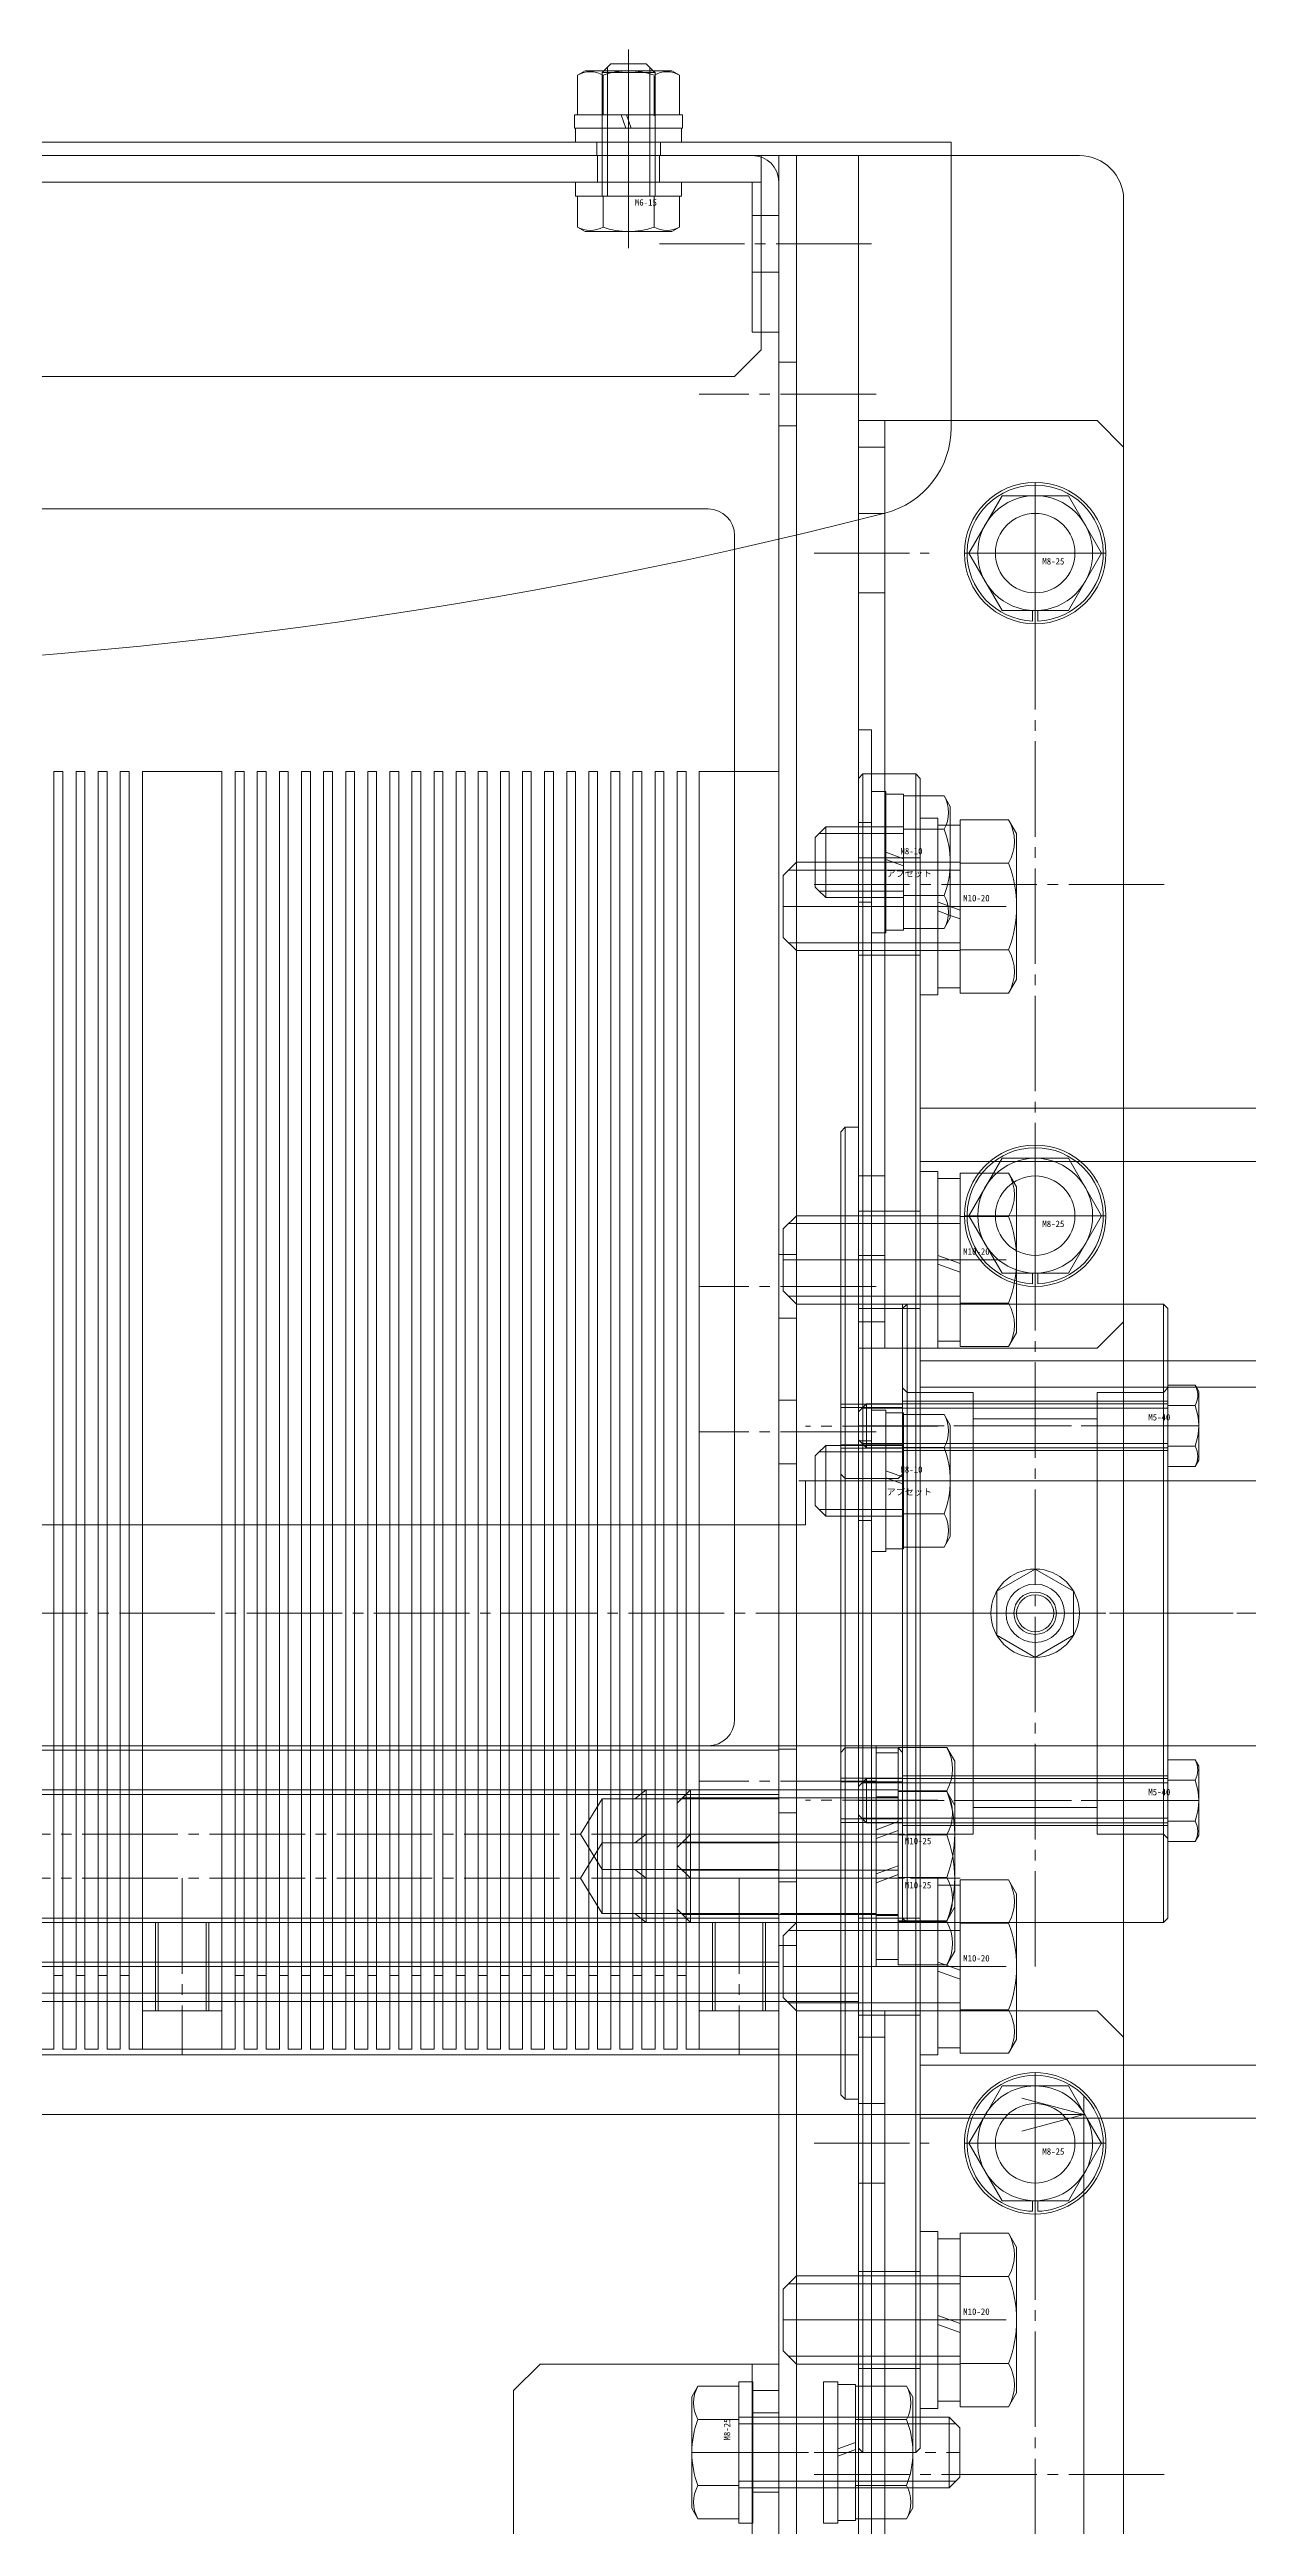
# Model space of a CAD drawing. Units: millimetres at full size. Extents: x -5218 to 5218, y -4308 to 3712.
# Drawn here: x -4740.3 to -4604.6, y -1943.7 to -1663.3 of the extents above; entities that cross this region are included whole.
import ezdxf
from ezdxf.enums import TextEntityAlignment as Align

# ---------------------------------------------------------------- set-up
doc = ezdxf.new("R2010")
doc.units = ezdxf.units.MM
doc.header["$LTSCALE"] = 1.2
doc.linetypes.add('CHAIN2', pattern=[12, 9, -1, 1, -1])
for name, color, linetype, lineweight in [('0-1_01_外形線', 134, 'Continuous', 9), ('0-2_03_かくれ線', 5, 'Continuous', 9), ('0-3_04_中心線', 4, 'CHAIN2', 9), ('0-4_02_細線', 6, 'Continuous', 9), ('0-7_0', 134, 'Continuous', 9), ('0-C_07_寸法線', 3, 'Continuous', 9)]:
    doc.layers.add(name, color=color, linetype=linetype, lineweight=lineweight)
doc.styles.add('ＭＳ ゴシック', font='')
doc.styles.get('ＭＳ ゴシック').set_extended_font_data('MS Gothic')

# ---------------------------------------------------------------- blocks, each defined once
blk = doc.blocks.new('_Open30')
at = {"layer": '0-C_07_寸法線'}
blk.add_line((0, 0), (-1, 0), dxfattribs=at)
blk.add_lwpolyline([(-1, 0.2679), (0, 0), (-1, -0.2679)], dxfattribs=at)

msp = doc.modelspace()

# ---------------------------------------------------------------- linework, layer by layer
at = {"layer": '0-1_01_外形線'}
for p, q in [((-4677.568, -1665.715), (-4676.768, -1664.915)), ((-4676.768, -1664.915), (-4672.768, -1664.915)), ((-4671.968, -1665.715), (-4672.768, -1664.915)), ((-4669.868, -1665.715), (-4679.668, -1665.715)), ((-4677.655, -1670.715), (-4677.655, -1666.219)), ((-4674.768, -1665.815), (-4674.768, -1670.815)), ((-4671.881, -1670.815), (-4671.881, -1666.319)), ((-4668.995, -1666.219), (-4669.868, -1665.715)), ((-4668.995, -1670.715), (-4668.995, -1666.219)), ((-4675.614, -1670.715), (-4680.868, -1670.715)), ((-4680.868, -1670.715), (-4680.868, -1672.215)), ((-4668.995, -1670.715), (-4680.542, -1670.715)), ((-4675.068, -1672.215), (-4675.614, -1670.715)), ((-4668.668, -1670.715), (-4675.014, -1670.715)), ((-4674.468, -1672.215), (-4675.014, -1670.715)), ((-4674.768, -1670.715), (-4674.768, -1672.215)), ((-4668.668, -1672.215), (-4668.668, -1670.715)), ((-4675.068, -1672.215), (-4680.868, -1672.215)), ((-4680.768, -1672.215), (-4668.768, -1672.215)), ((-4680.768, -1672.215), (-4680.768, -1673.815)), ((-4668.668, -1672.215), (-4674.468, -1672.215)), ((-4668.768, -1672.215), (-4668.768, -1673.815)), ((-4680.768, -1673.815), (-4668.768, -1673.815)), ((-4638.268, -1675.315), (-4623.769, -1675.315)), ((-4618.769, -1680.315), (-4618.769, -1708.315)), ((-4638.268, -1705.315), (-4621.769, -1705.315)), ((-4645.769, -1745.312), (-4645.769, -1715.815)), ((-4632.521, -1713.815), (-4636.274, -1720.315)), ((-4625.016, -1713.815), (-4632.521, -1713.815)), ((-4648.769, -1745.812), (-4648.769, -1716.559)), ((-4636.274, -1720.315), (-4632.521, -1726.815)), ((-4632.521, -1726.815), (-4625.016, -1726.815)), ((-4629.069, -1726.815), (-4629.069, -1728.009)), ((-4628.469, -1726.815), (-4628.469, -1728.009)), ((-4648.769, -1740.308), (-4648.769, -2073.859)), ((-4648.769, -1740.308), (-4647.269, -1740.308)), ((-4647.269, -1740.308), (-4647.269, -2073.859)), ((-4642.269, -1745.312), (-4647.269, -1745.312)), ((-4641.769, -1745.812), (-4642.269, -1745.312)), ((-4642.269, -1747.807), (-4642.269, -1745.312)), ((-4641.769, -1747.807), (-4641.769, -1745.812)), ((-4647.269, -1747.312), (-4647.269, -1763.312)), ((-4647.269, -1747.312), (-4645.669, -1747.312)), ((-4645.669, -1763.312), (-4645.669, -1747.312)), ((-4645.669, -1754.184), (-4645.669, -1747.612)), ((-4645.669, -1747.612), (-4643.669, -1747.612)), ((-4643.669, -1754.912), (-4643.669, -1747.612)), ((-4643.669, -1762.818), (-4643.669, -1747.807)), ((-4643.669, -1747.807), (-4639.065, -1747.807)), ((-4639.065, -1747.807), (-4638.369, -1749.012)), ((-4638.369, -1749.012), (-4638.369, -1761.612)), ((-4643.669, -1751.559), (-4639.065, -1751.559)), ((-4638.369, -1751.112), (-4637.269, -1751.112)), ((-4637.269, -1750.497), (-4631.772, -1750.497)), ((-4637.269, -1770.127), (-4637.269, -1750.497)), ((-4631.772, -1750.497), (-4630.869, -1752.062)), ((-4630.869, -1752.062), (-4630.869, -1768.562)), ((-4643.669, -1754.912), (-4645.669, -1754.184)), ((-4645.669, -1763.012), (-4645.669, -1754.984)), ((-4643.669, -1755.712), (-4645.669, -1754.984)), ((-4643.669, -1763.012), (-4643.669, -1755.712)), ((-4637.269, -1755.405), (-4631.772, -1755.405)), ((-4643.669, -1759.065), (-4639.065, -1759.065)), ((-4638.369, -1760.322), (-4637.242, -1760.732)), ((-4647.269, -1763.312), (-4645.669, -1763.312)), ((-4643.669, -1763.012), (-4645.669, -1763.012)), ((-4643.669, -1762.818), (-4639.065, -1762.818)), ((-4642.269, -1762.818), (-4642.269, -1817.807)), ((-4641.769, -1762.818), (-4641.769, -1817.807)), ((-4641.769, -1770.312), (-4641.769, -1762.818)), ((-4639.769, -1770.312), (-4639.769, -1762.818)), ((-4639.065, -1762.818), (-4638.369, -1761.612)), ((-4638.369, -1761.322), (-4637.269, -1761.722)), ((-4637.269, -1765.22), (-4631.772, -1765.22)), ((-4631.772, -1770.127), (-4630.869, -1768.562)), ((-4639.769, -1770.312), (-4641.769, -1770.312)), ((-4637.269, -1769.512), (-4639.769, -1769.512)), ((-4637.269, -1770.127), (-4631.772, -1770.127)), ((-4641.769, -1783.162), (-4641.769, -1817.807)), ((-4586.769, -1783.162), (-4641.769, -1783.162)), ((-4641.769, -1810.312), (-4641.769, -1790.312)), ((-4639.769, -1790.312), (-4641.769, -1790.312)), ((-4639.769, -1810.312), (-4639.769, -1790.312)), ((-4639.769, -1791.112), (-4637.269, -1791.112)), ((-4639.769, -1791.112), (-4639.769, -1809.512)), ((-4637.269, -1790.497), (-4631.772, -1790.497)), ((-4637.269, -1810.127), (-4637.269, -1790.497)), ((-4631.772, -1790.497), (-4630.869, -1792.062)), ((-4630.869, -1792.062), (-4630.869, -1808.562)), ((-4637.269, -1795.405), (-4631.772, -1795.405)), ((-4639.769, -1799.812), (-4637.269, -1800.722)), ((-4666.769, -1883.312), (-4666.769, -1800.312)), ((-4639.769, -1800.812), (-4637.269, -1801.722)), ((-4637.269, -1805.22), (-4631.772, -1805.22)), ((-4639.769, -1810.312), (-4641.769, -1810.312)), ((-4637.269, -1809.512), (-4639.769, -1809.512)), ((-4637.269, -1810.127), (-4631.772, -1810.127)), ((-4631.772, -1810.127), (-4630.869, -1808.562)), ((-4586.769, -1811.737), (-4641.769, -1811.737)), ((-4586.769, -1814.737), (-4641.769, -1814.737)), ((-4614.269, -1814.737), (-4614.269, -1840.312)), ((-4613.769, -1814.737), (-4613.769, -1840.312)), ((-4613.769, -1823.718), (-4613.769, -1814.737)), ((-4610.535, -1814.737), (-4610.269, -1815.199)), ((-4610.269, -1815.199), (-4610.269, -1822.999)), ((-4647.269, -1817.312), (-4647.269, -1833.312)), ((-4647.269, -1817.312), (-4645.669, -1817.312)), ((-4645.669, -1833.312), (-4645.669, -1817.312)), ((-4645.669, -1824.184), (-4645.669, -1817.612)), ((-4645.669, -1817.612), (-4643.669, -1817.612)), ((-4643.669, -1824.912), (-4643.669, -1817.612)), ((-4643.669, -1832.818), (-4643.669, -1817.807)), ((-4643.669, -1817.807), (-4639.065, -1817.807)), ((-4639.065, -1817.807), (-4638.369, -1819.012)), ((-4638.369, -1819.012), (-4638.369, -1831.612)), ((-4613.769, -1816.79), (-4610.684, -1816.79)), ((-4643.669, -1821.559), (-4639.065, -1821.559)), ((-4613.769, -1821.408), (-4610.684, -1821.408)), ((-4643.669, -1824.912), (-4645.669, -1824.184)), ((-4645.669, -1833.012), (-4645.669, -1824.984)), ((-4643.669, -1825.712), (-4645.669, -1824.984)), ((-4613.769, -1823.718), (-4610.684, -1823.718)), ((-4610.684, -1823.718), (-4610.269, -1822.999)), ((-4643.669, -1833.012), (-4643.669, -1825.712)), ((-4613.769, -1825.312), (-4601.769, -1825.312)), ((-4643.669, -1829.065), (-4639.065, -1829.065)), ((-4647.269, -1833.312), (-4645.669, -1833.312)), ((-4643.669, -1833.012), (-4645.669, -1833.012)), ((-4643.669, -1832.818), (-4639.065, -1832.818)), ((-4642.269, -1832.818), (-4642.269, -1855.497)), ((-4641.769, -1832.818), (-4641.769, -1855.497)), ((-4641.769, -1832.818), (-4641.769, -1855.497)), ((-4639.065, -1832.818), (-4638.369, -1831.612)), ((-4633.099, -1837.812), (-4628.769, -1835.312)), ((-4624.438, -1837.812), (-4628.769, -1835.312)), ((-4614.269, -1875.312), (-4614.269, -1840.312)), ((-4613.769, -1874.812), (-4613.769, -1840.312)), ((-4646.769, -1855.312), (-4647.269, -1855.312)), ((-4646.769, -1855.312), (-4646.769, -1875.312)), ((-4644.269, -1855.497), (-4638.772, -1855.497)), ((-4644.269, -1855.497), (-4644.269, -1875.127)), ((-4638.772, -1855.497), (-4637.869, -1857.062)), ((-4613.769, -1855.312), (-4601.769, -1855.312)), ((-4644.269, -1856.112), (-4646.769, -1856.112)), ((-4637.869, -1873.562), (-4637.869, -1857.062)), ((-4613.769, -1856.907), (-4610.684, -1856.907)), ((-4613.769, -1866.144), (-4613.769, -1856.907)), ((-4610.684, -1856.907), (-4610.269, -1857.625)), ((-4610.269, -1857.625), (-4610.269, -1865.425)), ((-4644.269, -1860.405), (-4638.772, -1860.405)), ((-4613.769, -1859.216), (-4610.684, -1859.216)), ((-4646.769, -1864.812), (-4644.269, -1863.902)), ((-4613.769, -1863.835), (-4610.684, -1863.835)), ((-4646.769, -1865.812), (-4644.269, -1864.902)), ((-4613.769, -1866.144), (-4610.684, -1866.144)), ((-4610.684, -1866.144), (-4610.269, -1865.425)), ((-4644.269, -1870.22), (-4638.772, -1870.22)), ((-4637.869, -1871.112), (-4637.269, -1871.112)), ((-4637.269, -1870.497), (-4631.772, -1870.497)), ((-4637.269, -1890.127), (-4637.269, -1870.497)), ((-4631.772, -1870.497), (-4630.869, -1872.062)), ((-4630.869, -1872.062), (-4630.869, -1888.562)), ((-4646.769, -1875.312), (-4647.269, -1875.312)), ((-4646.769, -1874.512), (-4644.269, -1874.512)), ((-4644.269, -1875.127), (-4638.772, -1875.127)), ((-4642.269, -1931.312), (-4642.269, -1875.127)), ((-4641.769, -1897.462), (-4641.769, -1875.127)), ((-4641.769, -1931.312), (-4641.769, -1875.127)), ((-4641.769, -1890.312), (-4641.769, -1875.127)), ((-4639.769, -1875.127), (-4639.769, -1889.512)), ((-4639.769, -1890.312), (-4639.769, -1875.127)), ((-4638.772, -1875.127), (-4637.869, -1873.562)), ((-4637.269, -1875.405), (-4631.772, -1875.405)), ((-4614.269, -1875.312), (-4630.869, -1875.312)), ((-4614.269, -1875.312), (-4613.769, -1874.812)), ((-4639.769, -1879.812), (-4637.269, -1880.722)), ((-4639.769, -1880.812), (-4637.269, -1881.722)), ((-4648.769, -1883.312), (-4927.768, -1883.312)), ((-4739.768, -1881.312), (-4738.768, -1881.312)), ((-4737.268, -1881.312), (-4736.268, -1881.312)), ((-4734.768, -1881.312), (-4733.768, -1881.312)), ((-4732.268, -1881.312), (-4731.268, -1881.312)), ((-4719.268, -1881.312), (-4718.268, -1881.312)), ((-4716.768, -1881.312), (-4715.768, -1881.312)), ((-4714.268, -1881.312), (-4713.268, -1881.312)), ((-4711.768, -1881.312), (-4710.768, -1881.312)), ((-4709.268, -1881.312), (-4708.268, -1881.312)), ((-4706.768, -1881.312), (-4705.768, -1881.312)), ((-4704.268, -1881.312), (-4703.268, -1881.312)), ((-4701.768, -1881.312), (-4700.768, -1881.312)), ((-4699.268, -1881.312), (-4698.268, -1881.312)), ((-4696.768, -1881.312), (-4695.768, -1881.312)), ((-4694.268, -1881.312), (-4693.268, -1881.312)), ((-4691.768, -1881.312), (-4690.768, -1881.312)), ((-4689.268, -1881.312), (-4688.268, -1881.312)), ((-4686.768, -1881.312), (-4685.768, -1881.312)), ((-4684.268, -1881.312), (-4683.268, -1881.312)), ((-4681.768, -1881.312), (-4680.768, -1881.312)), ((-4679.269, -1881.312), (-4678.269, -1881.312)), ((-4676.769, -1881.312), (-4675.769, -1881.312)), ((-4674.269, -1881.312), (-4673.269, -1881.312)), ((-4671.769, -1881.312), (-4670.769, -1881.312)), ((-4669.269, -1881.312), (-4668.269, -1881.312)), ((-4637.269, -1885.22), (-4631.772, -1885.22)), ((-4637.269, -1889.512), (-4639.769, -1889.512)), ((-4631.772, -1890.127), (-4630.869, -1888.562)), ((-4639.769, -1890.312), (-4641.769, -1890.312)), ((-4586.769, -1891.462), (-4641.769, -1891.462)), ((-4637.269, -1890.127), (-4631.772, -1890.127)), ((-4586.769, -1897.462), (-4641.769, -1897.462)), ((-4634.623, -1897.454), (-4636.274, -1900.315)), ((-4636.274, -1900.315), (-4632.521, -1906.815)), ((-4632.521, -1906.815), (-4625.016, -1906.815)), ((-4629.069, -1906.815), (-4629.069, -1908.009)), ((-4628.469, -1906.815), (-4628.469, -1908.009)), ((-4641.769, -1930.312), (-4641.769, -1910.312)), ((-4639.769, -1910.312), (-4641.769, -1910.312)), ((-4639.769, -1930.312), (-4639.769, -1910.312)), ((-4639.769, -1911.112), (-4637.269, -1911.112)), ((-4639.769, -1911.112), (-4639.769, -1929.512)), ((-4637.269, -1910.497), (-4631.772, -1910.497)), ((-4637.269, -1930.127), (-4637.269, -1910.497)), ((-4631.772, -1910.497), (-4630.869, -1912.062)), ((-4630.869, -1912.062), (-4630.869, -1928.562)), ((-4637.269, -1915.405), (-4631.772, -1915.405)), ((-4639.769, -1919.812), (-4637.269, -1920.722)), ((-4639.769, -1920.812), (-4637.269, -1921.722)), ((-4637.269, -1925.22), (-4631.772, -1925.22)), ((-4647.209, -1927.806), (-4643.334, -1927.806)), ((-4643.334, -1927.806), (-4642.609, -1929.062)), ((-4631.772, -1930.127), (-4630.869, -1928.562)), ((-4647.209, -1931.559), (-4643.334, -1931.559)), ((-4642.609, -1941.562), (-4642.609, -1929.062)), ((-4642.609, -1931.312), (-4638.509, -1931.312)), ((-4639.769, -1930.312), (-4641.769, -1930.312)), ((-4637.269, -1929.512), (-4639.769, -1929.512)), ((-4638.509, -1931.312), (-4638.509, -1939.312)), ((-4638.509, -1931.312), (-4637.609, -1932.212)), ((-4637.269, -1930.127), (-4631.772, -1930.127)), ((-4637.609, -1932.212), (-4637.309, -1932.512)), ((-4637.309, -1932.512), (-4637.309, -1938.112)), ((-4642.609, -1935.312), (-4647.269, -1935.312)), ((-4647.209, -1939.065), (-4643.334, -1939.065)), ((-4642.609, -1939.312), (-4638.509, -1939.312)), ((-4638.509, -1939.312), (-4637.609, -1938.412)), ((-4637.609, -1938.412), (-4637.309, -1938.112)), ((-4647.209, -1942.818), (-4643.334, -1942.818)), ((-4645.769, -1967.806), (-4645.769, -1942.818)), ((-4643.334, -1942.818), (-4642.609, -1941.562))]:
    msp.add_line(p, q, dxfattribs=at)
for points in [[(-4680.542, -1670.715), (-4680.542, -1666.219), (-4679.668, -1665.715)], [(-4618.769, -1783.162), (-4618.769, -1708.315), (-4621.769, -1705.315)], [(-4625.016, -1726.815), (-4621.263, -1720.315), (-4625.016, -1713.815)], [(-4738.768, -1883.312), (-4738.768, -1745.043), (-4739.768, -1745.043), (-4739.768, -1883.312)], [(-4736.268, -1883.312), (-4736.268, -1745.043), (-4737.268, -1745.043), (-4737.268, -1883.312)], [(-4733.768, -1883.312), (-4733.768, -1745.043), (-4734.768, -1745.043), (-4734.768, -1883.312)], [(-4731.268, -1883.312), (-4731.268, -1745.043), (-4732.268, -1745.043), (-4732.268, -1883.312)], [(-4729.768, -1883.312), (-4729.768, -1745.043), (-4720.768, -1745.043), (-4720.768, -1883.312)], [(-4718.268, -1883.312), (-4718.268, -1745.043), (-4719.268, -1745.043), (-4719.268, -1883.312)], [(-4715.768, -1883.312), (-4715.768, -1745.043), (-4716.768, -1745.043), (-4716.768, -1883.312)], [(-4713.268, -1883.312), (-4713.268, -1745.043), (-4714.268, -1745.043), (-4714.268, -1883.312)], [(-4710.768, -1883.312), (-4710.768, -1745.043), (-4711.768, -1745.043), (-4711.768, -1883.312)], [(-4708.268, -1883.312), (-4708.268, -1745.043), (-4709.268, -1745.043), (-4709.268, -1883.312)], [(-4705.768, -1883.312), (-4705.768, -1745.043), (-4706.768, -1745.043), (-4706.768, -1883.312)], [(-4703.268, -1883.312), (-4703.268, -1745.043), (-4704.268, -1745.043), (-4704.268, -1883.312)], [(-4700.768, -1883.312), (-4700.768, -1745.043), (-4701.768, -1745.043), (-4701.768, -1883.312)], [(-4698.268, -1883.312), (-4698.268, -1745.043), (-4699.268, -1745.043), (-4699.268, -1883.312)], [(-4695.768, -1883.312), (-4695.768, -1745.043), (-4696.768, -1745.043), (-4696.768, -1883.312)], [(-4693.268, -1883.312), (-4693.268, -1745.043), (-4694.268, -1745.043), (-4694.268, -1883.312)], [(-4690.768, -1883.312), (-4690.768, -1745.043), (-4691.768, -1745.043), (-4691.768, -1883.312)], [(-4688.268, -1883.312), (-4688.268, -1745.043), (-4689.268, -1745.043), (-4689.268, -1883.312)], [(-4685.768, -1883.312), (-4685.768, -1745.043), (-4686.768, -1745.043), (-4686.768, -1883.312)], [(-4683.268, -1883.312), (-4683.268, -1745.043), (-4684.268, -1745.043), (-4684.268, -1883.312)], [(-4680.768, -1883.312), (-4680.768, -1745.043), (-4681.768, -1745.043), (-4681.768, -1883.312)], [(-4678.269, -1883.312), (-4678.269, -1745.043), (-4679.269, -1745.043), (-4679.269, -1883.312)], [(-4675.769, -1883.312), (-4675.769, -1745.043), (-4676.769, -1745.043), (-4676.769, -1883.312)], [(-4673.269, -1883.312), (-4673.269, -1745.043), (-4674.269, -1745.043), (-4674.269, -1883.312)], [(-4670.769, -1883.312), (-4670.769, -1745.043), (-4671.769, -1745.043), (-4671.769, -1883.312)], [(-4668.269, -1883.312), (-4668.269, -1745.043), (-4669.269, -1745.043), (-4669.269, -1883.312)], [(-4666.769, -1883.312), (-4666.769, -1745.043), (-4657.769, -1745.043), (-4657.769, -1883.312)], [(-4633.099, -1837.812), (-4633.099, -1842.812), (-4628.769, -1845.312)], [(-4624.438, -1837.812), (-4624.438, -1842.812), (-4628.769, -1845.312)], [(-4638.855, -1990.315), (-4621.769, -1990.315), (-4618.769, -1987.315), (-4618.769, -1897.462)], [(-4625.016, -1906.815), (-4621.263, -1900.315), (-4622.91, -1897.462)]]:
    msp.add_lwpolyline(points, dxfattribs=at)
for centre, radius in [((-4628.769, -1720.315), 8), ((-4628.769, -1720.315), 6.5), ((-4628.769, -1840.312), 5), ((-4628.769, -1840.312), 3.3), ((-4628.769, -1840.312), 2.4), ((-4628.769, -1840.312), 2.1)]:
    msp.add_circle(centre, radius, dxfattribs=at)
for centre, radius, start, end in [((-4679.098, -1668.719), 2.887, 60.00001, 119.99999), ((-4674.768, -1674.229), 8.514, 70.18087, 109.81913), ((-4670.438, -1668.719), 2.887, 60.00001, 119.99999), ((-4623.769, -1680.315), 5, 0, 90), ((-4628.769, -1720.315), 7.7, 272.23287, 267.76713), ((-4642.315, -1749.683), 3.753, 330.00001, 29.99999), ((-4648.834, -1755.312), 10.465, 338.98558, 21.01442), ((-4636.022, -1752.951), 4.907, 330.00001, 29.99999), ((-4644.648, -1760.312), 13.779, 339.136, 20.864), ((-4642.315, -1760.941), 3.753, 330.00001, 29.99999), ((-4636.022, -1767.673), 4.907, 330.00001, 29.99999), ((-4636.022, -1792.951), 4.907, 330.00001, 29.99999), ((-4644.648, -1800.312), 13.779, 339.136, 20.864), ((-4636.022, -1807.673), 4.907, 330.00001, 29.99999), ((-4612.684, -1815.635), 2.309, 330.00001, 22.87451), ((-4642.315, -1819.683), 3.753, 330.00001, 29.99999), ((-4616.902, -1819.099), 6.633, 339.62535, 20.37465), ((-4648.834, -1825.312), 10.465, 338.98558, 21.01442), ((-4612.684, -1822.563), 2.309, 330.00001, 29.99999), ((-4642.315, -1830.941), 3.753, 330.00001, 29.99999), ((-4643.022, -1857.951), 4.907, 330.00001, 29.99999), ((-4612.684, -1858.061), 2.309, 330.00001, 29.99999), ((-4651.648, -1865.312), 13.779, 339.136, 20.864), ((-4616.902, -1861.525), 6.633, 339.62535, 20.37465), ((-4612.684, -1864.989), 2.309, 330.00001, 29.99999), ((-4643.022, -1872.673), 4.907, 330.00001, 29.99999), ((-4636.022, -1872.951), 4.907, 330.00001, 29.99999), ((-4644.648, -1880.312), 13.779, 339.136, 20.864), ((-4636.022, -1887.673), 4.907, 330.00001, 29.99999), ((-4628.769, -1900.315), 8, 159.10985, 20.89015), ((-4628.769, -1900.315), 7.7, 158.2554, 267.76713), ((-4628.769, -1900.315), 6.5, 153.96855, 25.962), ((-4628.769, -1900.315), 7.7, 272.23287, 21.7446), ((-4636.022, -1912.951), 4.907, 330.00001, 29.99999), ((-4644.648, -1920.312), 13.779, 339.136, 20.864), ((-4636.022, -1927.673), 4.907, 330.00001, 29.99999), ((-4646.584, -1929.683), 3.753, 330.00001, 29.99999), ((-4652.685, -1935.312), 10.076, 338.13461, 21.86539), ((-4646.584, -1940.941), 3.753, 330.00001, 29.99999)]:
    msp.add_arc(centre, radius, start, end, dxfattribs=at)
at = {"layer": '0-2_03_かくれ線'}
for p, q in [((-4677.768, -1665.915), (-4677.568, -1665.715)), ((-4677.768, -1665.915), (-4671.768, -1665.915)), ((-4677.768, -1679.915), (-4677.768, -1665.915)), ((-4677.168, -1679.915), (-4677.168, -1665.715)), ((-4672.368, -1679.915), (-4672.368, -1665.715)), ((-4671.768, -1665.915), (-4671.968, -1665.715)), ((-4671.768, -1679.915), (-4671.768, -1665.915)), ((-4938.268, -1675.315), (-4638.268, -1675.315)), ((-4938.268, -1675.315), (-4638.268, -1675.315)), ((-4660.769, -1675.315), (-4915.768, -1675.315)), ((-4678.368, -1675.315), (-4678.368, -1673.815)), ((-4678.268, -1675.315), (-4678.268, -1678.315)), ((-4671.268, -1675.315), (-4671.268, -1678.315)), ((-4671.168, -1675.315), (-4671.168, -1673.815)), ((-4657.769, -2043.315), (-4657.769, -1675.315)), ((-4916.768, -1678.315), (-4659.768, -1678.315)), ((-4680.768, -1678.315), (-4668.768, -1678.315)), ((-4680.768, -1678.315), (-4680.768, -1679.915)), ((-4668.768, -1678.315), (-4668.768, -1679.915)), ((-4657.769, -1695.315), (-4657.769, -1678.315)), ((-4680.768, -1679.915), (-4668.768, -1679.915)), ((-4680.542, -1679.915), (-4680.542, -1683.411)), ((-4680.542, -1679.915), (-4668.995, -1679.915)), ((-4677.655, -1679.915), (-4677.655, -1683.411)), ((-4671.881, -1679.915), (-4671.881, -1683.411)), ((-4668.995, -1679.915), (-4668.995, -1683.411)), ((-4657.769, -1682.115), (-4660.769, -1682.115)), ((-4680.542, -1683.411), (-4679.668, -1683.915)), ((-4679.668, -1683.915), (-4669.868, -1683.915)), ((-4668.995, -1683.411), (-4669.868, -1683.915)), ((-4657.769, -1688.515), (-4660.769, -1688.515)), ((-4659.768, -1697.315), (-4662.768, -1700.315)), ((-4655.769, -1698.715), (-4657.769, -1698.715)), ((-4913.768, -1700.315), (-4662.768, -1700.315)), ((-4655.769, -1705.915), (-4657.769, -1705.915)), ((-4645.769, -1715.815), (-4645.769, -1705.315)), ((-4648.769, -1708.315), (-4645.769, -1708.315)), ((-4618.769, -1708.315), (-4618.769, -1987.315)), ((-4628.769, -1712.815), (-4628.769, -1727.815)), ((-4665.769, -1715.315), (-4910.768, -1715.315)), ((-4648.769, -1715.815), (-4645.769, -1715.815)), ((-4662.769, -1852.315), (-4662.769, -1718.315)), ((-4648.769, -1724.815), (-4645.769, -1724.815)), ((-4648.269, -1745.312), (-4648.769, -1745.812)), ((-4648.769, -1745.812), (-4648.769, -1810.315)), ((-4648.769, -1745.812), (-4648.769, -1934.812)), ((-4648.269, -1745.312), (-4648.269, -1935.312)), ((-4648.269, -1745.312), (-4647.269, -1745.312)), ((-4645.769, -1745.312), (-4645.769, -1810.315)), ((-4642.269, -1747.807), (-4642.269, -1762.818)), ((-4641.769, -1747.807), (-4641.769, -1762.818)), ((-4653.368, -1752.212), (-4653.669, -1752.512)), ((-4652.469, -1751.312), (-4653.368, -1752.212)), ((-4643.669, -1752.062), (-4653.219, -1752.062)), ((-4652.469, -1751.312), (-4652.469, -1759.312)), ((-4643.669, -1751.312), (-4652.469, -1751.312)), ((-4648.769, -1750.812), (-4647.269, -1750.812)), ((-4639.769, -1750.312), (-4641.769, -1750.312)), ((-4641.769, -1762.818), (-4641.769, -1750.312)), ((-4639.769, -1750.312), (-4639.769, -1762.818)), ((-4638.369, -1751.112), (-4639.769, -1751.112)), ((-4653.669, -1752.512), (-4653.669, -1758.112)), ((-4641.769, -1754.812), (-4648.769, -1754.812)), ((-4655.769, -1755.312), (-4657.269, -1756.812)), ((-4657.269, -1756.812), (-4657.269, -1763.812)), ((-4637.269, -1756.212), (-4656.669, -1756.212)), ((-4637.269, -1755.312), (-4655.769, -1755.312)), ((-4655.769, -1755.312), (-4655.769, -1765.312)), ((-4653.368, -1758.412), (-4653.669, -1758.112)), ((-4652.469, -1759.312), (-4653.368, -1758.412)), ((-4643.669, -1758.562), (-4653.219, -1758.562)), ((-4643.669, -1759.312), (-4652.469, -1759.312)), ((-4648.769, -1759.812), (-4647.269, -1759.812)), ((-4639.742, -1759.822), (-4638.369, -1760.322)), ((-4639.769, -1760.812), (-4638.369, -1761.322)), ((-4655.769, -1765.312), (-4657.269, -1763.812)), ((-4637.269, -1764.412), (-4656.669, -1764.412)), ((-4637.269, -1765.312), (-4655.769, -1765.312)), ((-4641.769, -1765.812), (-4648.769, -1765.812)), ((-4650.769, -1785.812), (-4650.269, -1785.312)), ((-4650.769, -1785.812), (-4650.769, -1894.812)), ((-4648.769, -1785.312), (-4650.269, -1785.312)), ((-4650.269, -1785.312), (-4650.269, -1895.312)), ((-4628.769, -1787.815), (-4628.769, -1802.815)), ((-4648.769, -1790.815), (-4645.769, -1790.815)), ((-4586.769, -1789.162), (-4641.769, -1789.162)), ((-4632.521, -1788.815), (-4636.274, -1795.315)), ((-4625.016, -1788.815), (-4632.521, -1788.815)), ((-4628.769, -1800.915), (-4628.769, -1789.715)), ((-4655.769, -1795.312), (-4657.269, -1796.812)), ((-4657.269, -1796.812), (-4657.269, -1803.812)), ((-4637.269, -1796.212), (-4656.669, -1796.212)), ((-4637.269, -1795.312), (-4655.769, -1795.312)), ((-4655.769, -1795.312), (-4655.769, -1805.312)), ((-4641.769, -1794.812), (-4648.769, -1794.812)), ((-4636.274, -1795.315), (-4632.521, -1801.815)), ((-4655.769, -1799.715), (-4657.769, -1799.715)), ((-4648.769, -1799.815), (-4645.769, -1799.815)), ((-4632.521, -1801.815), (-4625.016, -1801.815)), ((-4629.069, -1801.815), (-4629.069, -1803.009)), ((-4628.469, -1801.815), (-4628.469, -1803.009)), ((-4655.769, -1805.312), (-4657.269, -1803.812)), ((-4637.269, -1804.412), (-4656.669, -1804.412)), ((-4637.269, -1805.312), (-4655.769, -1805.312)), ((-4643.269, -1805.312), (-4643.769, -1805.812)), ((-4643.769, -1805.312), (-4643.769, -1824.562)), ((-4643.769, -1805.312), (-4641.769, -1805.312)), ((-4614.269, -1805.312), (-4643.269, -1805.312)), ((-4643.269, -1805.312), (-4643.269, -1840.312)), ((-4614.269, -1805.312), (-4613.769, -1805.812)), ((-4614.269, -1814.737), (-4614.269, -1805.312)), ((-4655.769, -1806.915), (-4657.769, -1806.915)), ((-4641.769, -1805.812), (-4648.769, -1805.812)), ((-4648.769, -1807.315), (-4645.769, -1807.315)), ((-4643.769, -1805.812), (-4643.769, -1840.312)), ((-4613.769, -1814.737), (-4613.769, -1805.812)), ((-4655.769, -1816.185), (-4657.769, -1816.185)), ((-4643.769, -1816.635), (-4650.769, -1816.635)), ((-4647.869, -1816.599), (-4648.769, -1817.499)), ((-4647.869, -1816.599), (-4647.869, -1821.599)), ((-4613.769, -1816.599), (-4647.869, -1816.599)), ((-4643.269, -1815.312), (-4643.769, -1814.812)), ((-4613.769, -1816.299), (-4643.769, -1816.299)), ((-4643.269, -1815.312), (-4635.769, -1815.312)), ((-4635.769, -1865.312), (-4635.769, -1815.312)), ((-4621.769, -1815.312), (-4621.769, -1865.312)), ((-4614.269, -1815.312), (-4621.769, -1815.312)), ((-4613.769, -1814.812), (-4614.269, -1815.312)), ((-4613.769, -1814.48), (-4610.684, -1814.48)), ((-4610.684, -1814.48), (-4610.535, -1814.737)), ((-4643.769, -1817.035), (-4650.769, -1817.035)), ((-4648.769, -1817.499), (-4648.769, -1820.699)), ((-4613.769, -1817.099), (-4648.369, -1817.099)), ((-4642.269, -1817.807), (-4642.269, -1832.818)), ((-4641.769, -1817.807), (-4641.769, -1832.818)), ((-4641.769, -1817.807), (-4641.769, -1832.818)), ((-4621.769, -1818.312), (-4635.769, -1818.312)), ((-4653.368, -1822.212), (-4653.669, -1822.512)), ((-4652.469, -1821.312), (-4653.368, -1822.212)), ((-4643.669, -1822.062), (-4653.219, -1822.062)), ((-4652.469, -1821.312), (-4652.469, -1829.312)), ((-4643.669, -1821.312), (-4652.469, -1821.312)), ((-4643.769, -1821.235), (-4650.769, -1821.235)), ((-4643.769, -1821.635), (-4650.769, -1821.635)), ((-4647.869, -1821.599), (-4648.769, -1820.699)), ((-4648.769, -1820.812), (-4647.269, -1820.812)), ((-4613.769, -1821.099), (-4648.369, -1821.099)), ((-4613.769, -1821.599), (-4647.869, -1821.599)), ((-4613.769, -1821.899), (-4643.769, -1821.899)), ((-4655.769, -1823.385), (-4657.769, -1823.385)), ((-4653.669, -1822.512), (-4653.669, -1828.112)), ((-4650.269, -1825.062), (-4650.769, -1824.562)), ((-4644.269, -1825.062), (-4650.269, -1825.062)), ((-4643.769, -1824.562), (-4644.269, -1825.062)), ((-4654.769, -1825.312), (-4613.769, -1825.312)), ((-4654.769, -1825.312), (-4654.769, -1830.312)), ((-4962.768, -1830.312), (-4654.769, -1830.312)), ((-4653.368, -1828.412), (-4653.669, -1828.112)), ((-4652.469, -1829.312), (-4653.368, -1828.412)), ((-4643.669, -1828.562), (-4653.219, -1828.562)), ((-4643.669, -1829.312), (-4652.469, -1829.312)), ((-4648.769, -1829.812), (-4647.269, -1829.812)), ((-4643.769, -1874.812), (-4643.769, -1840.312)), ((-4643.269, -1875.312), (-4643.269, -1840.312)), ((-4920.768, -1855.312), (-4668.769, -1855.312)), ((-4918.768, -1855.312), (-4657.769, -1855.312)), ((-4918.768, -1855.812), (-4657.769, -1855.812)), ((-4910.768, -1855.315), (-4665.769, -1855.315)), ((-4668.769, -1855.312), (-4613.769, -1855.312)), ((-4657.769, -1875.312), (-4657.769, -1855.312)), ((-4655.769, -1855.715), (-4657.769, -1855.715)), ((-4650.269, -1855.562), (-4650.769, -1856.062)), ((-4644.269, -1855.562), (-4650.269, -1855.562)), ((-4648.769, -1855.312), (-4648.769, -1875.312)), ((-4648.769, -1855.312), (-4647.269, -1855.312)), ((-4643.769, -1856.062), (-4644.269, -1855.562)), ((-4642.269, -1855.497), (-4642.269, -1875.127)), ((-4641.769, -1855.497), (-4641.769, -1875.127)), ((-4641.769, -1855.497), (-4641.769, -1875.127)), ((-4643.769, -1856.062), (-4643.769, -1875.312)), ((-4613.769, -1858.725), (-4643.769, -1858.725)), ((-4918.768, -1860.312), (-4657.769, -1860.312)), ((-4918.768, -1860.812), (-4657.769, -1860.812)), ((-4680.218, -1865.312), (-4677.765, -1861.312)), ((-4657.769, -1861.312), (-4677.765, -1861.312)), ((-4677.765, -1861.312), (-4677.765, -1865.312)), ((-4672.769, -1860.312), (-4674.068, -1861.312)), ((-4657.769, -1860.312), (-4672.769, -1860.312)), ((-4672.769, -1860.312), (-4672.769, -1870.312)), ((-4667.769, -1860.312), (-4669.269, -1861.812)), ((-4644.269, -1861.212), (-4668.669, -1861.212)), ((-4644.269, -1860.312), (-4667.769, -1860.312)), ((-4667.769, -1870.312), (-4667.769, -1860.312)), ((-4657.769, -1880.312), (-4657.769, -1860.312)), ((-4643.769, -1858.989), (-4650.769, -1858.989)), ((-4643.769, -1859.389), (-4650.769, -1859.389)), ((-4647.869, -1859.025), (-4648.769, -1859.925)), ((-4648.769, -1859.925), (-4648.769, -1863.125)), ((-4648.769, -1860.312), (-4648.769, -1880.312)), ((-4648.769, -1860.312), (-4647.269, -1860.312)), ((-4613.769, -1859.525), (-4648.369, -1859.525)), ((-4647.869, -1859.025), (-4647.869, -1864.025)), ((-4613.769, -1859.025), (-4647.869, -1859.025)), ((-4646.769, -1860.312), (-4647.269, -1860.312)), ((-4646.769, -1860.312), (-4646.769, -1880.312)), ((-4644.269, -1861.112), (-4646.769, -1861.112)), ((-4644.269, -1860.497), (-4638.772, -1860.497)), ((-4644.269, -1860.497), (-4644.269, -1880.127)), ((-4638.772, -1860.497), (-4637.869, -1862.062)), ((-4669.269, -1868.812), (-4669.269, -1861.812)), ((-4655.769, -1862.915), (-4657.769, -1862.915)), ((-4643.769, -1863.589), (-4650.769, -1863.589)), ((-4643.769, -1863.989), (-4650.769, -1863.989)), ((-4647.869, -1864.025), (-4648.769, -1863.125)), ((-4613.769, -1863.525), (-4648.369, -1863.525)), ((-4613.769, -1864.025), (-4647.869, -1864.025)), ((-4613.769, -1864.325), (-4643.769, -1864.325)), ((-4637.869, -1878.562), (-4637.869, -1862.062)), ((-4621.769, -1862.312), (-4635.769, -1862.312)), ((-4680.218, -1870.312), (-4677.765, -1866.312)), ((-4657.769, -1866.312), (-4677.765, -1866.312)), ((-4677.765, -1866.312), (-4677.765, -1870.312)), ((-4672.769, -1865.312), (-4674.068, -1866.312)), ((-4657.769, -1865.312), (-4672.769, -1865.312)), ((-4672.769, -1865.312), (-4672.769, -1875.312)), ((-4667.769, -1865.312), (-4669.269, -1866.812)), ((-4669.269, -1873.812), (-4669.269, -1866.812)), ((-4644.269, -1866.212), (-4668.669, -1866.212)), ((-4644.269, -1865.312), (-4667.769, -1865.312)), ((-4667.769, -1875.312), (-4667.769, -1865.312)), ((-4644.269, -1865.405), (-4638.772, -1865.405)), ((-4643.269, -1865.312), (-4635.769, -1865.312)), ((-4614.269, -1865.312), (-4621.769, -1865.312)), ((-4613.769, -1865.812), (-4614.269, -1865.312)), ((-4657.769, -1869.312), (-4677.765, -1869.312)), ((-4672.769, -1870.312), (-4674.068, -1869.312)), ((-4667.769, -1870.312), (-4669.269, -1868.812)), ((-4644.269, -1869.412), (-4668.669, -1869.412)), ((-4646.769, -1869.812), (-4644.269, -1868.902)), ((-4646.769, -1870.812), (-4644.269, -1869.902)), ((-4657.769, -1870.312), (-4672.769, -1870.312)), ((-4644.269, -1870.312), (-4667.769, -1870.312)), ((-4655.769, -1870.715), (-4657.769, -1870.715)), ((-4639.769, -1870.312), (-4641.769, -1870.312)), ((-4641.769, -1870.312), (-4641.769, -1875.127)), ((-4639.769, -1870.312), (-4639.769, -1875.127)), ((-4639.769, -1871.112), (-4637.869, -1871.112)), ((-4918.768, -1874.812), (-4657.769, -1874.812)), ((-4918.768, -1875.312), (-4657.769, -1875.312)), ((-4729.768, -1875.312), (-4720.768, -1875.312)), ((-4728.268, -1875.312), (-4728.268, -1885.312)), ((-4727.968, -1875.312), (-4727.968, -1885.312)), ((-4722.568, -1875.312), (-4722.568, -1885.312)), ((-4722.268, -1875.312), (-4722.268, -1885.312)), ((-4657.769, -1874.312), (-4677.765, -1874.312)), ((-4672.769, -1875.312), (-4674.068, -1874.312)), ((-4657.769, -1875.312), (-4672.769, -1875.312)), ((-4667.769, -1875.312), (-4669.269, -1873.812)), ((-4644.269, -1874.412), (-4668.669, -1874.412)), ((-4644.269, -1875.312), (-4667.769, -1875.312)), ((-4666.769, -1875.312), (-4657.769, -1875.312)), ((-4665.269, -1875.312), (-4665.269, -1885.312)), ((-4664.969, -1875.312), (-4664.969, -1885.312)), ((-4659.569, -1875.312), (-4659.569, -1885.312)), ((-4659.269, -1875.312), (-4659.269, -1885.312)), ((-4655.769, -1875.312), (-4657.269, -1876.812)), ((-4637.269, -1875.312), (-4655.769, -1875.312)), ((-4655.769, -1875.312), (-4655.769, -1885.312)), ((-4641.769, -1874.812), (-4648.769, -1874.812)), ((-4648.769, -1875.312), (-4647.269, -1875.312)), ((-4644.269, -1875.22), (-4638.772, -1875.22)), ((-4643.769, -1875.312), (-4641.769, -1875.312)), ((-4655.769, -1877.915), (-4657.769, -1877.915)), ((-4657.269, -1876.812), (-4657.269, -1883.812)), ((-4637.269, -1876.212), (-4656.669, -1876.212)), ((-4918.768, -1879.812), (-4657.769, -1879.812)), ((-4918.768, -1880.312), (-4657.769, -1880.312)), ((-4648.769, -1880.312), (-4647.269, -1880.312)), ((-4646.769, -1880.312), (-4647.269, -1880.312)), ((-4646.769, -1879.512), (-4644.269, -1879.512)), ((-4644.269, -1880.127), (-4638.772, -1880.127)), ((-4638.772, -1880.127), (-4637.869, -1878.562)), ((-4655.769, -1885.312), (-4657.269, -1883.812)), ((-4648.769, -1884.276), (-4927.768, -1884.276)), ((-4729.768, -1885.312), (-4720.768, -1885.312)), ((-4666.769, -1885.312), (-4657.769, -1885.312)), ((-4637.269, -1884.412), (-4656.669, -1884.412)), ((-4637.269, -1885.312), (-4655.769, -1885.312)), ((-4648.769, -1885.315), (-4621.769, -1885.315)), ((-4648.769, -1990.315), (-4648.769, -1885.315)), ((-4641.769, -1885.812), (-4648.769, -1885.812)), ((-4645.769, -1942.818), (-4645.769, -1885.315)), ((-4648.769, -1888.315), (-4645.769, -1888.315)), ((-4650.769, -1894.812), (-4650.269, -1895.312)), ((-4632.521, -1893.815), (-4634.625, -1897.494)), ((-4625.016, -1893.815), (-4632.521, -1893.815)), ((-4628.769, -1892.815), (-4628.769, -1907.815)), ((-4622.928, -1897.462), (-4625.016, -1893.815)), ((-4650.269, -1895.312), (-4648.769, -1895.312)), ((-4648.769, -1895.815), (-4645.769, -1895.815)), ((-4648.769, -1904.815), (-4645.769, -1904.815)), ((-4641.769, -1914.812), (-4648.769, -1914.812)), ((-4655.769, -1915.312), (-4657.269, -1916.812)), ((-4657.269, -1916.812), (-4657.269, -1923.812)), ((-4637.269, -1916.212), (-4656.669, -1916.212)), ((-4637.269, -1915.312), (-4655.769, -1915.312)), ((-4655.769, -1915.312), (-4655.769, -1925.312)), ((-4687.768, -1928.312), (-4684.768, -1925.312)), ((-4684.768, -1925.312), (-4657.769, -1925.312)), ((-4660.769, -1985.312), (-4660.769, -1925.312)), ((-4657.769, -1985.312), (-4657.769, -1925.312)), ((-4655.769, -1925.312), (-4657.269, -1923.812)), ((-4637.269, -1924.412), (-4656.669, -1924.412)), ((-4637.269, -1925.312), (-4655.769, -1925.312)), ((-4641.769, -1925.812), (-4648.769, -1925.812)), ((-4687.768, -1982.312), (-4687.768, -1928.312)), ((-4666.913, -1927.806), (-4667.609, -1929.012)), ((-4662.309, -1927.806), (-4666.913, -1927.806)), ((-4662.309, -1943.312), (-4662.309, -1927.312)), ((-4660.709, -1927.312), (-4662.309, -1927.312)), ((-4662.309, -1942.818), (-4662.309, -1927.806)), ((-4660.769, -1928.312), (-4657.769, -1928.312)), ((-4660.709, -1927.312), (-4660.709, -1943.312)), ((-4652.709, -1943.312), (-4652.709, -1927.312)), ((-4651.109, -1927.312), (-4652.709, -1927.312)), ((-4651.109, -1927.312), (-4651.109, -1943.312)), ((-4651.109, -1934.912), (-4651.109, -1927.612)), ((-4649.109, -1927.612), (-4651.109, -1927.612)), ((-4649.109, -1934.184), (-4649.109, -1927.612)), ((-4649.109, -1942.818), (-4649.109, -1927.806)), ((-4649.109, -1927.806), (-4647.209, -1927.806)), ((-4667.609, -1929.012), (-4667.609, -1941.612)), ((-4662.309, -1931.559), (-4666.913, -1931.559)), ((-4662.309, -1931.312), (-4642.609, -1931.312)), ((-4660.769, -1930.812), (-4657.769, -1930.812)), ((-4649.109, -1931.559), (-4647.209, -1931.559)), ((-4662.309, -1932.062), (-4642.609, -1932.062)), ((-4651.109, -1934.912), (-4649.109, -1934.184)), ((-4651.109, -1935.712), (-4649.109, -1934.984)), ((-4651.109, -1943.012), (-4651.109, -1935.712)), ((-4649.109, -1943.012), (-4649.109, -1934.984)), ((-4648.269, -1935.312), (-4648.769, -1934.812)), ((-4648.269, -1935.312), (-4647.269, -1935.312)), ((-4642.269, -1935.312), (-4642.609, -1935.312)), ((-4662.309, -1939.065), (-4666.913, -1939.065)), ((-4662.309, -1938.562), (-4642.609, -1938.562)), ((-4662.309, -1939.312), (-4642.609, -1939.312)), ((-4660.769, -1939.812), (-4657.769, -1939.812)), ((-4649.109, -1939.065), (-4647.209, -1939.065)), ((-4666.913, -1942.818), (-4667.609, -1941.612)), ((-4662.309, -1942.818), (-4666.913, -1942.818)), ((-4649.109, -1942.818), (-4647.209, -1942.818)), ((-4660.709, -1943.312), (-4662.309, -1943.312)), ((-4651.109, -1943.312), (-4652.709, -1943.312)), ((-4651.109, -1943.012), (-4649.109, -1943.012))]:
    msp.add_line(p, q, dxfattribs=at)
for points in [[(-4655.769, -1675.315), (-4920.768, -1675.315), (-4920.768, -2043.315), (-4655.769, -2043.315)], [(-4648.769, -1890.312), (-4927.768, -1890.312), (-4927.768, -2020.312), (-4648.769, -2020.312)]]:
    msp.add_lwpolyline(points, close=True, dxfattribs=at)
for points in [[(-4916.768, -1675.315), (-4659.768, -1675.315), (-4659.768, -1697.315)], [(-4657.769, -1718.743), (-4657.769, -1675.312), (-4648.769, -1675.315), (-4648.769, -1716.559)], [(-4918.768, -1678.315), (-4918.768, -1695.315), (-4915.768, -1695.315), (-4915.768, -1678.315), (-4660.769, -1678.315), (-4660.769, -1695.315), (-4657.769, -1695.315)], [(-4648.769, -1716.559), (-4648.769, -1705.315), (-4638.268, -1705.315)], [(-4618.769, -1783.162), (-4618.769, -1807.315), (-4621.769, -1810.315), (-4648.769, -1810.315)], [(-4625.016, -1801.815), (-4621.263, -1795.315), (-4625.016, -1788.815)], [(-4680.218, -1865.312), (-4677.765, -1869.312), (-4677.765, -1865.312)], [(-4680.218, -1870.312), (-4677.765, -1874.312), (-4677.765, -1870.312)], [(-4630.869, -1875.312), (-4643.269, -1875.312), (-4643.769, -1874.812)], [(-4739.768, -1883.312), (-4739.768, -1889.643), (-4741.268, -1889.643), (-4741.268, -1883.312)], [(-4737.268, -1883.312), (-4737.268, -1889.643), (-4738.768, -1889.643), (-4738.768, -1883.312)], [(-4734.768, -1883.312), (-4734.768, -1889.643), (-4736.268, -1889.643), (-4736.268, -1883.312)], [(-4732.268, -1883.312), (-4732.268, -1889.643), (-4733.768, -1889.643), (-4733.768, -1883.312)], [(-4729.768, -1883.312), (-4729.768, -1889.643), (-4731.268, -1889.643), (-4731.268, -1883.312)], [(-4729.768, -1883.312), (-4729.768, -1889.643), (-4720.768, -1889.643), (-4720.768, -1883.312)], [(-4719.268, -1883.312), (-4719.268, -1889.643), (-4720.768, -1889.643), (-4720.768, -1883.312)], [(-4716.768, -1883.312), (-4716.768, -1889.643), (-4718.268, -1889.643), (-4718.268, -1883.312)], [(-4714.268, -1883.312), (-4714.268, -1889.643), (-4715.768, -1889.643), (-4715.768, -1883.312)], [(-4711.768, -1883.312), (-4711.768, -1889.643), (-4713.268, -1889.643), (-4713.268, -1883.312)], [(-4709.268, -1883.312), (-4709.268, -1889.643), (-4710.768, -1889.643), (-4710.768, -1883.312)], [(-4706.768, -1883.312), (-4706.768, -1889.643), (-4708.268, -1889.643), (-4708.268, -1883.312)], [(-4704.268, -1883.312), (-4704.268, -1889.643), (-4705.768, -1889.643), (-4705.768, -1883.312)], [(-4701.768, -1883.312), (-4701.768, -1889.643), (-4703.268, -1889.643), (-4703.268, -1883.312)], [(-4699.268, -1883.312), (-4699.268, -1889.643), (-4700.768, -1889.643), (-4700.768, -1883.312)], [(-4696.768, -1883.312), (-4696.768, -1889.643), (-4698.268, -1889.643), (-4698.268, -1883.312)], [(-4694.268, -1883.312), (-4694.268, -1889.643), (-4695.768, -1889.643), (-4695.768, -1883.312)], [(-4691.768, -1883.312), (-4691.768, -1889.643), (-4693.268, -1889.643), (-4693.268, -1883.312)], [(-4689.268, -1883.312), (-4689.268, -1889.643), (-4690.768, -1889.643), (-4690.768, -1883.312)], [(-4686.768, -1883.312), (-4686.768, -1889.643), (-4688.268, -1889.643), (-4688.268, -1883.312)], [(-4684.268, -1883.312), (-4684.268, -1889.643), (-4685.768, -1889.643), (-4685.768, -1883.312)], [(-4681.768, -1883.312), (-4681.768, -1889.643), (-4683.268, -1889.643), (-4683.268, -1883.312)], [(-4679.269, -1883.312), (-4679.269, -1889.643), (-4680.768, -1889.643), (-4680.768, -1883.312)], [(-4676.769, -1883.312), (-4676.769, -1889.643), (-4678.269, -1889.643), (-4678.269, -1883.312)], [(-4674.269, -1883.312), (-4674.269, -1889.643), (-4675.769, -1889.643), (-4675.769, -1883.312)], [(-4671.769, -1883.312), (-4671.769, -1889.643), (-4673.269, -1889.643), (-4673.269, -1883.312)], [(-4669.269, -1883.312), (-4669.269, -1889.643), (-4670.769, -1889.643), (-4670.769, -1883.312)], [(-4666.769, -1883.312), (-4666.769, -1889.643), (-4668.269, -1889.643), (-4668.269, -1883.312)], [(-4666.769, -1883.312), (-4666.769, -1889.643), (-4657.769, -1889.643), (-4657.769, -1883.312)], [(-4648.769, -1883.312), (-4648.769, -2015.312), (-4657.769, -2015.312), (-4657.769, -1883.312)], [(-4618.769, -1897.462), (-4618.769, -1888.315), (-4621.769, -1885.315)], [(-4641.769, -1931.312), (-4641.769, -1934.812), (-4642.269, -1935.312), (-4642.269, -1931.312)]]:
    msp.add_lwpolyline(points, dxfattribs=at)
for centre, radius in [((-4628.769, -1720.315), 4.5), ((-4628.769, -1720.315), 4.5), ((-4628.769, -1795.315), 8), ((-4628.769, -1795.315), 6.5), ((-4628.769, -1795.315), 4.5), ((-4628.769, -1795.315), 4.5), ((-4628.769, -1840.312), 5), ((-4628.769, -1900.315), 4.5), ((-4628.769, -1900.315), 4.5)]:
    msp.add_circle(centre, radius, dxfattribs=at)
for centre, radius, start, end in [((-4660.769, -1678.315), 3, 0, 90), ((-4679.098, -1680.911), 2.887, 240.00001, 299.99999), ((-4674.768, -1675.401), 8.514, 250.18087, 289.81913), ((-4670.438, -1680.911), 2.887, 240.00001, 299.99999), ((-4665.769, -1718.315), 3, 0, 90), ((-4628.769, -1795.315), 7.7, 272.23287, 267.76713), ((-4612.684, -1815.635), 2.309, 23.06682, 29.99999), ((-4665.769, -1852.315), 3, 270, 0), ((-4643.022, -1862.951), 4.907, 330.00001, 29.99999), ((-4651.648, -1870.312), 13.779, 339.136, 20.864), ((-4643.022, -1877.673), 4.907, 330.00001, 29.99999), ((-4628.769, -1900.315), 8, 20.89015, 159.10985), ((-4628.769, -1900.315), 7.7, 21.7446, 158.2554), ((-4628.769, -1900.315), 6.5, 26.03145, 154.27894), ((-4663.663, -1929.683), 3.753, 150.00001, 209.99999), ((-4657.144, -1935.312), 10.465, 158.98558, 201.01442), ((-4663.663, -1940.941), 3.753, 150.00001, 209.99999)]:
    msp.add_arc(centre, radius, start, end, dxfattribs=at)
at = {"layer": '0-3_04_中心線'}
for p, q in [((-4674.768, -1685.815), (-4674.768, -1663.315)), ((-4674.768, -1664.915), (-4674.768, -1683.915)), ((-4674.768, -1683.315), (-4674.768, -1670.315)), ((-4647.269, -1685.315), (-4671.269, -1685.315)), ((-4646.769, -1702.315), (-4666.769, -1702.315)), ((-4628.769, -1712.315), (-4628.769, -1728.315)), ((-4628.769, -1712.815), (-4628.769, -1802.815)), ((-4628.769, -1712.815), (-4628.769, -1802.815)), ((-4628.769, -1725.915), (-4628.769, -1714.715)), ((-4653.769, -1720.315), (-4640.769, -1720.315)), ((-4620.769, -1720.315), (-4636.769, -1720.315)), ((-4636.269, -1720.315), (-4621.269, -1720.315)), ((-4636.269, -1720.315), (-4621.269, -1720.315)), ((-4655.519, -1755.312), (-4640.519, -1755.312)), ((-4653.769, -1757.815), (-4613.769, -1757.815)), ((-4638.369, -1755.312), (-4653.669, -1755.312)), ((-4657.269, -1760.312), (-4630.869, -1760.312)), ((-4635.769, -1760.312), (-4654.769, -1760.312)), ((-4628.769, -1787.315), (-4628.769, -1803.315)), ((-4653.769, -1795.315), (-4640.769, -1795.315)), ((-4620.769, -1795.315), (-4636.769, -1795.315)), ((-4636.269, -1795.315), (-4621.269, -1795.315)), ((-4636.269, -1795.315), (-4621.269, -1795.315)), ((-4657.269, -1800.312), (-4630.869, -1800.312)), ((-4635.769, -1800.312), (-4654.769, -1800.312)), ((-4628.769, -1880.312), (-4628.769, -1800.312)), ((-4646.769, -1803.315), (-4666.769, -1803.315)), ((-4639.769, -1819.135), (-4654.769, -1819.135)), ((-4610.269, -1819.099), (-4648.769, -1819.099)), ((-4612.769, -1819.099), (-4644.769, -1819.099)), ((-4646.769, -1819.785), (-4666.769, -1819.785)), ((-4655.519, -1825.312), (-4640.519, -1825.312)), ((-4638.369, -1825.312), (-4653.669, -1825.312)), ((-4476.769, -1840.312), (-5018.768, -1840.312)), ((-4632.769, -1840.312), (-4659.769, -1840.312)), ((-4608.769, -1840.312), (-4648.769, -1840.312)), ((-4580.769, -1840.312), (-4647.769, -1840.312)), ((-4634.769, -1840.312), (-4622.769, -1840.312)), ((-4646.769, -1859.315), (-4666.769, -1859.315)), ((-4639.769, -1861.489), (-4654.769, -1861.489)), ((-4610.269, -1861.525), (-4648.769, -1861.525)), ((-4612.769, -1861.525), (-4644.769, -1861.525)), ((-4923.768, -1865.312), (-4652.769, -1865.312)), ((-4669.269, -1865.312), (-4637.269, -1865.312)), ((-4656.769, -1865.312), (-4637.869, -1865.312)), ((-4923.768, -1870.312), (-4652.769, -1870.312)), ((-4725.265, -1870.312), (-4725.27, -1890.312)), ((-4669.269, -1870.312), (-4637.269, -1870.312)), ((-4662.265, -1870.312), (-4662.27, -1890.312)), ((-4656.769, -1870.312), (-4637.869, -1870.312)), ((-4646.769, -1874.315), (-4666.769, -1874.315)), ((-4657.269, -1880.312), (-4630.869, -1880.312)), ((-4635.769, -1880.312), (-4654.769, -1880.312)), ((-4628.769, -1892.315), (-4628.769, -1908.315)), ((-4628.769, -1892.815), (-4628.769, -1982.815)), ((-4628.769, -1892.815), (-4628.769, -1982.815)), ((-4628.769, -1905.915), (-4628.769, -1894.715)), ((-4653.769, -1900.315), (-4640.769, -1900.315)), ((-4620.769, -1900.315), (-4636.769, -1900.315)), ((-4636.269, -1900.315), (-4621.269, -1900.315)), ((-4636.269, -1900.315), (-4621.269, -1900.315)), ((-4657.269, -1920.312), (-4630.869, -1920.312)), ((-4635.769, -1920.312), (-4654.769, -1920.312)), ((-4667.609, -1935.312), (-4637.309, -1935.312)), ((-4665.769, -1935.312), (-4652.769, -1935.312)), ((-4653.769, -1937.815), (-4613.769, -1937.815))]:
    msp.add_line(p, q, dxfattribs=at)
at = {"layer": '0-4_02_細線'}
for p, q in [((-4677.168, -1665.315), (-4677.168, -1665.715)), ((-4672.368, -1665.315), (-4672.368, -1665.715)), ((-4642.609, -1932.062), (-4637.759, -1932.062)), ((-4642.609, -1938.562), (-4637.759, -1938.562))]:
    msp.add_line(p, q, dxfattribs=at)
at = {"layer": '0-7_0'}
for p, q in [((-4638.268, -1706.114), (-4638.268, -1673.815)), ((-4648.769, -1716.559), (-4648.769, -1883.312)), ((-4657.769, -1883.312), (-4657.769, -1718.743))]:
    msp.add_line(p, q, dxfattribs=at)
msp.add_lwpolyline([(-4638.268, -1673.815), (-4938.268, -1673.815), (-4938.268, -1706.114)], dxfattribs=at)
for centre, radius, start, end in [((-4648.268, -1706.114), 10, 284.41177, 0), ((-4788.268, -1161.315), 572.499, 255.58823, 284.41177)]:
    msp.add_arc(centre, radius, start, end, dxfattribs=at)
at = {"layer": '0-C_07_寸法線'}
for p, q in [((-4623.269, -2018.312), (-4623.269, -1895.07)), ((-4946.268, -1897.07), (-4630.269, -1897.07))]:
    msp.add_line(p, q, dxfattribs=at)

# ---------------------------------------------------------------- block references
at = {"layer": '0-C_07_寸法線', "xscale": 7, "yscale": 7}
msp.add_blockref('_Open30', (-4623.269, -1897.07), dxfattribs=at)

# ---------------------------------------------------------------- texts
at = {"layer": '0-2_03_かくれ線', "style": 'ＭＳ ゴシック'}
for s, p in [('M6-15', (-4674.053, -1681.206)), ('M8-25', (-4627.958, -1721.824)), ('M8-10', (-4644.011, -1754.632)), ('アプセット', (-4645.578, -1757.17)), ('M10-20', (-4636.91, -1759.952)), ('M8-25', (-4627.958, -1796.824)), ('M10-20', (-4636.91, -1799.952)), ('M5-40', (-4615.972, -1818.713)), ('M8-10', (-4644.011, -1824.632)), ('アプセット', (-4645.578, -1827.17)), ('M5-40', (-4615.972, -1861.139)), ('M10-25', (-4643.511, -1866.681)), ('M10-25', (-4643.511, -1871.681)), ('M10-20', (-4636.91, -1879.952)), ('M8-25', (-4627.958, -1901.824)), ('M10-20', (-4636.91, -1919.952))]:
    msp.add_text(s, height=0.7331, dxfattribs=at).set_placement(p, align=Align.BOTTOM_LEFT)
msp.add_text('M8-25', height=0.7331, rotation=90, dxfattribs=at).set_placement((-4663.049, -1933.961), align=Align.BOTTOM_LEFT)

doc.saveas('drawing.dxf')
